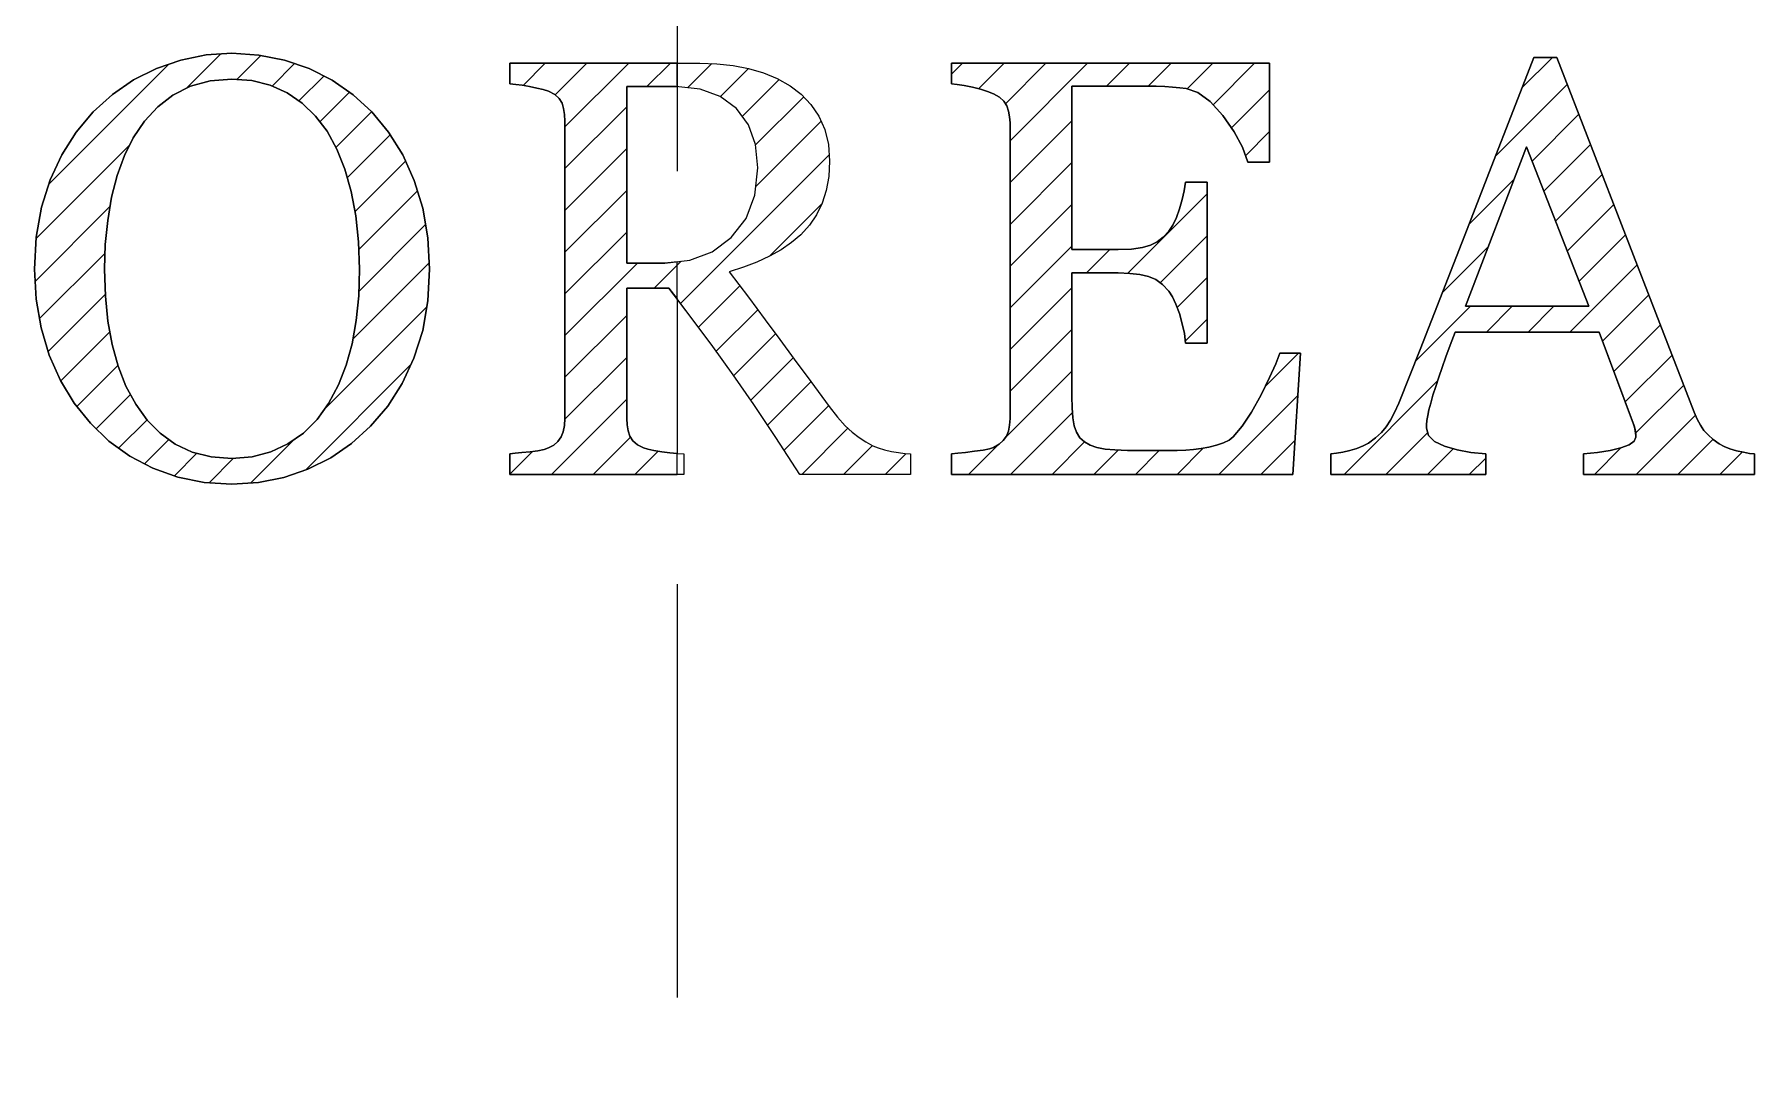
# Model space of a CAD drawing. Extents: x 43789 to 44209, y -38468 to -38171.
# Drawn here: x 43937.26 to 43944.55, y -38267.55 to -38263.19 of the extents above; entities that cross this region are included whole.
import ezdxf

# ---------------------------------------------------------------- set-up
doc = ezdxf.new("R2010")
doc.units = 0
doc.header["$LTSCALE"] = 7
doc.header["$MEASUREMENT"] = 0
doc.linetypes.add('CENTER', pattern=[2, 1.25, -0.25, 0.25, -0.25])
doc.layers.get('0').update_dxf_attribs({"color": 2, "linetype": 'CONTINUOUS'})
doc.layers.add('CL', color=1, linetype='CENTER')
doc.layers.add('D', color=2, linetype='CONTINUOUS')
pattern_1 = [(45, (8412.3692, -32212.31306), (-0.08838834765, 0.08838834765), [])]

msp = doc.modelspace()

# ---------------------------------------------------------------- hatches: boundary and pattern name
h = msp.add_hatch()
h.set_pattern_fill('ANSI31', color=256, style=0)
h.set_pattern_definition(pattern_1)
h.paths.add_polyline_path([(43940.5992, -38263.905), (43940.6164, -38263.8508), (43940.6267, -38263.7915), (43940.6302, -38263.727), (43940.6251, -38263.656), (43940.6098, -38263.5923), (43940.5845, -38263.5359), (43940.5509, -38263.4865), (43940.5103, -38263.4438), (43940.4629, -38263.4077), (43940.4085, -38263.3773), (43940.3499, -38263.353), (43940.2873, -38263.3348), (43940.2213, -38263.3222), (43940.1522, -38263.3147), (43940.08, -38263.3122), (43939.9843, -38263.3122), (43939.9843, -38263.412), (43940.0814, -38263.4218), (43940.167, -38263.4527), (43940.2358, -38263.5041), (43940.2864, -38263.5732), (43940.3167, -38263.6568), (43940.3268, -38263.755), (43940.3142, -38263.8708), (43940.2765, -38263.9693), (43940.2136, -38264.0504), (43940.1322, -38264.1108), (43940.0382, -38264.1469), (43939.9843, -38264.153), (43939.9843, -38264.3108), (43940.0445, -38264.3894), (43940.1354, -38264.5117), (43940.2216, -38264.6316), (43940.309, -38264.7575), (43940.403, -38264.8983), (43940.5037, -38265.0539), (43940.9725, -38265.0539), (43940.9725, -38264.9667), (43940.9495, -38264.965), (43940.9229, -38264.9618), (43940.8929, -38264.9571), (43940.8626, -38264.9504), (43940.8359, -38264.9421), (43940.8129, -38264.9324), (43940.7843, -38264.9161), (43940.7555, -38264.8971), (43940.7266, -38264.8753), (43940.6962, -38264.8477), (43940.6637, -38264.8114), (43940.6289, -38264.7664), (43940.5504, -38264.6609), (43940.4806, -38264.5664), (43940.4194, -38264.4832), (43940.3576, -38264.3994), (43940.2863, -38264.3036), (43940.2053, -38264.1958), (43940.2656, -38264.1765), (43940.3225, -38264.1546), (43940.3758, -38264.13), (43940.4249, -38264.1028), (43940.4693, -38264.0723), (43940.5087, -38264.0387), (43940.5453, -38263.9987), (43940.5754, -38263.9542)])
h.paths.add_polyline_path([(43939.7707, -38264.1589), (43939.7707, -38263.4115), (43939.9843, -38263.4115), (43939.9843, -38263.3122), (43939.2759, -38263.3122), (43939.2759, -38263.3993), (43939.3005, -38263.4017), (43939.3283, -38263.4056), (43939.3593, -38263.4111), (43939.39, -38263.4173), (43939.4167, -38263.4239), (43939.4393, -38263.4312), (43939.4658, -38263.4443), (43939.4849, -38263.4611), (43939.4967, -38263.4815), (43939.5036, -38263.5047), (43939.5078, -38263.5301), (43939.5093, -38263.5577), (43939.5093, -38264.8172), (43939.5074, -38264.847), (43939.5018, -38264.8731), (43939.4924, -38264.8954), (43939.4792, -38264.9143), (43939.4614, -38264.9299), (43939.4393, -38264.942), (43939.4208, -38264.9482), (43939.3948, -38264.9536), (43939.3613, -38264.9579), (43939.327, -38264.9617), (43939.2985, -38264.9646), (43939.2759, -38264.9667), (43939.2759, -38265.0539), (43939.9843, -38265.0539), (43939.9843, -38264.9651), (43939.954, -38264.9623), (43939.9191, -38264.9579), (43939.886, -38264.9531), (43939.8603, -38264.9477), (43939.842, -38264.942), (43939.8158, -38264.9289), (43939.7964, -38264.9123), (43939.7841, -38264.8926), (43939.7767, -38264.8697), (43939.7722, -38264.8445), (43939.7707, -38264.8172), (43939.7707, -38264.2645), (43939.9488, -38264.2645), (43939.9843, -38264.3108), (43939.9843, -38264.153), (43939.9317, -38264.1589)])
at = {"layer": 'D'}
h = msp.add_hatch(dxfattribs=at)
h.set_pattern_fill('ANSI31', color=256, style=0)
h.set_pattern_definition(pattern_1)
h.paths.add_polyline_path([(43938.9285, -38264.319), (43938.9357, -38264.1849), (43938.9286, -38264.0514), (43938.907, -38263.926), (43938.8709, -38263.8086), (43938.822, -38263.7007), (43938.7618, -38263.6039), (43938.6906, -38263.5183), (43938.6115, -38263.4455), (43938.523, -38263.3846), (43938.4254, -38263.3352), (43938.3209, -38263.2992), (43938.2119, -38263.2776), (43938.0985, -38263.2703), (43937.989, -38263.2774), (43937.8823, -38263.2987), (43937.7789, -38263.334), (43937.6812, -38263.383), (43937.5918, -38263.4444), (43937.5106, -38263.5183), (43937.4386, -38263.6042), (43937.3776, -38263.7002), (43937.328, -38263.8061), (43937.291, -38263.9222), (43937.2688, -38264.0484), (43937.2613, -38264.1849), (43937.2684, -38264.3114), (43937.2896, -38264.4327), (43937.3245, -38264.5486), (43937.3721, -38264.6564), (43937.43, -38264.7528), (43937.4985, -38264.8376), (43937.577, -38264.913), (43937.6651, -38264.9762), (43937.763, -38265.0275), (43937.8687, -38265.0653), (43937.9805, -38265.0881), (43938.0985, -38265.0957), (43938.2102, -38265.0886), (43938.3175, -38265.0672), (43938.4204, -38265.0316), (43938.5169, -38264.9832), (43938.6053, -38264.9227), (43938.6857, -38264.8502), (43938.7583, -38264.7651), (43938.8197, -38264.669), (43938.8695, -38264.5616), (43938.9065, -38264.4446)])
h.paths.add_polyline_path([(43937.562, -38264.2989), (43937.5728, -38264.4052), (43937.5907, -38264.5038), (43937.6158, -38264.5953), (43937.6493, -38264.6796), (43937.6912, -38264.7568), (43937.7391, -38264.8236), (43937.7948, -38264.8798), (43937.858, -38264.9257), (43937.9295, -38264.9595), (43938.0097, -38264.9797), (43938.0985, -38264.9864), (43938.1833, -38264.9795), (43938.2624, -38264.959), (43938.3357, -38264.9249), (43938.4017, -38264.8786), (43938.4591, -38264.8213), (43938.5076, -38264.753), (43938.5492, -38264.6752), (43938.5826, -38264.591), (43938.6077, -38264.5004), (43938.6251, -38264.4025), (43938.6353, -38264.2973), (43938.6387, -38264.1849), (43938.6349, -38264.0687), (43938.6234, -38263.9591), (43938.6039, -38263.856), (43938.577, -38263.7609), (43938.5428, -38263.6757), (43938.5013, -38263.6004), (43938.4525, -38263.536), (43938.396, -38263.4819), (43938.3319, -38263.4379), (43938.2607, -38263.4055), (43938.1829, -38263.3861), (43938.0985, -38263.3796), (43938.0054, -38263.3872), (43937.922, -38263.4097), (43937.8484, -38263.4471), (43937.7839, -38263.4971), (43937.7277, -38263.5573), (43937.6799, -38263.6277), (43937.6426, -38263.7038), (43937.6121, -38263.788), (43937.5885, -38263.8803), (43937.5718, -38263.9787), (43937.5618, -38264.0802), (43937.5584, -38264.1849)], flags=16)
h = msp.add_hatch(dxfattribs=at)
h.set_pattern_fill('ANSI31', color=256, style=0)
h.set_pattern_definition(pattern_1)
h.paths.add_polyline_path([(43943.7121, -38263.2875), (43943.614, -38263.2875), (43943.5274, -38263.5102), (43943.4334, -38263.7528), (43943.3317, -38264.0152), (43943.229, -38264.2789), (43943.1323, -38264.5244), (43943.0416, -38264.7517), (43943.0243, -38264.7913), (43943.0068, -38264.8246), (43942.9889, -38264.8519), (43942.9685, -38264.8758), (43942.9432, -38264.899), (43942.913, -38264.9215), (43942.8905, -38264.9336), (43942.8642, -38264.944), (43942.8342, -38264.9524), (43942.8042, -38264.9593), (43942.7777, -38264.964), (43942.7546, -38264.9667), (43942.7546, -38265.0539), (43943.41, -38265.0539), (43943.41, -38264.9667), (43943.3476, -38264.961), (43943.2895, -38264.9504), (43943.2357, -38264.9349), (43943.1928, -38264.9143), (43943.1671, -38264.8889), (43943.1586, -38264.8586), (43943.1593, -38264.8434), (43943.1612, -38264.8254), (43943.1645, -38264.8046), (43943.1697, -38264.7804), (43943.1771, -38264.7517), (43943.1866, -38264.7187), (43943.1985, -38264.6815), (43943.2114, -38264.6422), (43943.2252, -38264.6009), (43943.2411, -38264.5558), (43943.2598, -38264.5059), (43943.2814, -38264.4513), (43943.8914, -38264.4513), (43944.0387, -38264.8485), (43944.0428, -38264.864), (43944.0458, -38264.8854), (43944.0462, -38264.8968), (43944.0392, -38264.9138), (43944.0181, -38264.9288), (43943.9829, -38264.942), (43943.9369, -38264.953), (43943.884, -38264.9612), (43943.824, -38264.9667), (43943.824, -38265.0539), (43944.5493, -38265.0539), (43944.5493, -38264.9667), (43944.5272, -38264.9647), (43944.5019, -38264.9604), (43944.473, -38264.9538), (43944.4448, -38264.9455), (43944.4204, -38264.9358), (43944.3997, -38264.9249), (43944.3738, -38264.9059), (43944.3522, -38264.8869), (43944.3344, -38264.8674), (43944.3195, -38264.8456), (43944.3056, -38264.8197), (43944.2929, -38264.7899)])
h.paths.add_polyline_path([(43943.847, -38264.342), (43943.3242, -38264.342), (43943.5831, -38263.6667)], flags=16)
h = msp.add_hatch(dxfattribs=at)
h.set_pattern_fill('ANSI31', color=256, style=0)
h.set_pattern_definition(pattern_1)
h.paths.add_polyline_path([(43941.6562, -38263.409), (43941.9298, -38263.409), (43941.9733, -38263.4092), (43942.0133, -38263.4101), (43942.0501, -38263.4115), (43942.0836, -38263.4134), (43942.1139, -38263.4159), (43942.141, -38263.419), (43942.191, -38263.436), (43942.2428, -38263.4743), (43942.2964, -38263.5338), (43942.3443, -38263.6024), (43942.3797, -38263.6684), (43942.4024, -38263.732), (43942.4946, -38263.732), (43942.4946, -38263.3122), (43941.1465, -38263.3122), (43941.1465, -38263.3993), (43941.1712, -38263.402), (43941.2008, -38263.4069), (43941.2355, -38263.414), (43941.2703, -38263.4225), (43941.3, -38263.4319), (43941.3248, -38263.442), (43941.35, -38263.4566), (43941.3689, -38263.4736), (43941.3813, -38263.4931), (43941.3887, -38263.5151), (43941.3932, -38263.539), (43941.3947, -38263.5648), (43941.3947, -38264.8172), (43941.393, -38264.8455), (43941.3879, -38264.8703), (43941.3792, -38264.8917), (43941.3664, -38264.9101), (43941.3482, -38264.9261), (43941.3248, -38264.9398), (43941.3075, -38264.9453), (43941.2809, -38264.9508), (43941.2447, -38264.9562), (43941.2067, -38264.961), (43941.174, -38264.9644), (43941.1465, -38264.9667), (43941.1465, -38265.0539), (43942.5928, -38265.0539), (43942.6258, -38264.5406), (43942.5373, -38264.5406), (43942.521, -38264.5853), (43942.4946, -38264.6441), (43942.4582, -38264.717), (43942.4176, -38264.7899), (43942.3781, -38264.8494), (43942.34, -38264.8954), (43942.3227, -38264.9092), (43942.2991, -38264.9209), (43942.2691, -38264.9306), (43942.2364, -38264.9382), (43942.2042, -38264.9441), (43942.1728, -38264.9483), (43942.1403, -38264.9511), (43942.1031, -38264.9528), (43942.0613, -38264.9533), (43942.0199, -38264.9533), (43941.9843, -38264.9533), (43941.9545, -38264.9533), (43941.8918, -38264.9525), (43941.8394, -38264.9502), (43941.7973, -38264.9465), (43941.763, -38264.9402), (43941.7339, -38264.9301), (43941.7101, -38264.9164), (43941.6912, -38264.8984), (43941.6768, -38264.8755), (43941.667, -38264.8477), (43941.661, -38264.8138), (43941.6574, -38264.7724), (43941.6562, -38264.7237), (43941.6562, -38264.2008), (43941.8526, -38264.2008), (43941.9022, -38264.2025), (43941.9451, -38264.2074), (43941.9809, -38264.2155), (43942.012, -38264.2289), (43942.0408, -38264.2497), (43942.0672, -38264.2779), (43942.0826, -38264.3016), (43942.0976, -38264.3334), (43942.1121, -38264.373), (43942.1245, -38264.4162), (43942.1333, -38264.4578), (43942.1385, -38264.4979), (43942.2306, -38264.4979), (43942.2306, -38263.8167), (43942.1385, -38263.8167), (43942.1329, -38263.8525), (43942.1245, -38263.8899), (43942.1134, -38263.9289), (43942.0998, -38263.9659), (43942.0844, -38263.9976), (43942.0672, -38264.0241), (43942.0439, -38264.0491), (43942.0183, -38264.069), (43941.9905, -38264.0835), (43941.9559, -38264.0934), (43941.9099, -38264.0995), (43941.8526, -38264.1015), (43941.6562, -38264.1015)])

# ---------------------------------------------------------------- linework, layer by layer
at = {"color": 255}
for p, q in [((43937.8823, -38263.2987), (43937.989, -38263.2774)), ((43937.989, -38263.2774), (43937.8823, -38263.2987)), ((43937.989, -38263.2774), (43938.0985, -38263.2703)), ((43938.0985, -38263.2703), (43937.989, -38263.2774)), ((43938.0985, -38263.2703), (43938.2119, -38263.2776)), ((43938.2119, -38263.2776), (43938.0985, -38263.2703)), ((43938.2119, -38263.2776), (43938.3209, -38263.2992)), ((43938.3209, -38263.2992), (43938.2119, -38263.2776)), ((43943.5274, -38263.5102), (43943.614, -38263.2875)), ((43943.614, -38263.2875), (43943.5274, -38263.5102)), ((43943.614, -38263.2875), (43943.7121, -38263.2875)), ((43943.7121, -38263.2875), (43943.614, -38263.2875)), ((43943.7121, -38263.2875), (43944.2929, -38264.7899)), ((43944.2929, -38264.7899), (43943.7121, -38263.2875)), ((43937.6812, -38263.383), (43937.7789, -38263.334)), ((43937.7789, -38263.334), (43937.6812, -38263.383)), ((43937.7789, -38263.334), (43937.8823, -38263.2987)), ((43937.8823, -38263.2987), (43937.7789, -38263.334)), ((43938.3209, -38263.2992), (43938.4254, -38263.3352)), ((43938.4254, -38263.3352), (43938.3209, -38263.2992)), ((43938.4254, -38263.3352), (43938.523, -38263.3846)), ((43938.523, -38263.3846), (43938.4254, -38263.3352)), ((43939.2759, -38263.3122), (43940.08, -38263.3122)), ((43939.2759, -38263.3993), (43939.2759, -38263.3122)), ((43939.9843, -38263.3122), (43939.2759, -38263.3122)), ((43939.2759, -38263.3122), (43939.2759, -38263.3993)), ((43939.2759, -38263.3993), (43939.2759, -38263.3122)), ((43939.2759, -38263.3122), (43939.9843, -38263.3122)), ((43939.9843, -38263.4115), (43939.9843, -38263.3122)), ((43939.9843, -38263.3122), (43940.08, -38263.3122)), ((43940.08, -38263.3122), (43940.1522, -38263.3147)), ((43940.08, -38263.3122), (43940.1522, -38263.3147)), ((43940.1522, -38263.3147), (43940.2213, -38263.3222)), ((43940.1522, -38263.3147), (43940.2213, -38263.3222)), ((43940.2213, -38263.3222), (43940.2873, -38263.3348)), ((43940.2213, -38263.3222), (43940.2873, -38263.3348)), ((43940.2873, -38263.3348), (43940.3499, -38263.353)), ((43940.2873, -38263.3348), (43940.3499, -38263.353)), ((43940.3499, -38263.353), (43940.4085, -38263.3773)), ((43940.3499, -38263.353), (43940.4085, -38263.3773)), ((43941.1465, -38263.3122), (43942.4946, -38263.3122)), ((43941.1465, -38263.3993), (43941.1465, -38263.3122)), ((43942.4946, -38263.3122), (43941.1465, -38263.3122)), ((43941.1465, -38263.3122), (43941.1465, -38263.3993)), ((43942.4946, -38263.3122), (43942.4946, -38263.732)), ((43942.4946, -38263.732), (43942.4946, -38263.3122)), ((43937.5918, -38263.4444), (43937.6812, -38263.383)), ((43937.6812, -38263.383), (43937.5918, -38263.4444)), ((43937.922, -38263.4097), (43937.8484, -38263.4471)), ((43937.8484, -38263.4471), (43937.922, -38263.4097)), ((43938.0054, -38263.3872), (43937.922, -38263.4097)), ((43937.922, -38263.4097), (43938.0054, -38263.3872)), ((43938.0985, -38263.3796), (43938.0054, -38263.3872)), ((43938.0054, -38263.3872), (43938.0985, -38263.3796)), ((43938.1829, -38263.3861), (43938.0985, -38263.3796)), ((43938.0985, -38263.3796), (43938.1829, -38263.3861)), ((43938.2607, -38263.4055), (43938.1829, -38263.3861)), ((43938.1829, -38263.3861), (43938.2607, -38263.4055)), ((43938.3319, -38263.4379), (43938.2607, -38263.4055)), ((43938.2607, -38263.4055), (43938.3319, -38263.4379)), ((43938.523, -38263.3846), (43938.6115, -38263.4455)), ((43938.6115, -38263.4455), (43938.523, -38263.3846)), ((43939.3005, -38263.4017), (43939.2759, -38263.3993)), ((43939.2759, -38263.3993), (43939.3005, -38263.4017)), ((43939.3005, -38263.4017), (43939.2759, -38263.3993)), ((43939.3283, -38263.4056), (43939.3005, -38263.4017)), ((43939.3005, -38263.4017), (43939.3283, -38263.4056)), ((43939.3283, -38263.4056), (43939.3005, -38263.4017)), ((43939.3593, -38263.4111), (43939.3283, -38263.4056)), ((43939.3283, -38263.4056), (43939.3593, -38263.4111)), ((43939.3593, -38263.4111), (43939.3283, -38263.4056)), ((43939.39, -38263.4173), (43939.3593, -38263.4111)), ((43939.3593, -38263.4111), (43939.39, -38263.4173)), ((43939.39, -38263.4173), (43939.3593, -38263.4111)), ((43939.4167, -38263.4239), (43939.39, -38263.4173)), ((43939.39, -38263.4173), (43939.4167, -38263.4239)), ((43939.4167, -38263.4239), (43939.39, -38263.4173)), ((43939.4393, -38263.4312), (43939.4167, -38263.4239)), ((43939.4167, -38263.4239), (43939.4393, -38263.4312)), ((43939.4393, -38263.4312), (43939.4167, -38263.4239)), ((43939.4658, -38263.4443), (43939.4393, -38263.4312)), ((43939.4393, -38263.4312), (43939.4658, -38263.4443)), ((43939.4658, -38263.4443), (43939.4393, -38263.4312)), ((43939.9794, -38263.4115), (43939.7707, -38263.4115)), ((43939.7707, -38263.4115), (43939.7707, -38264.1589)), ((43939.7707, -38264.1589), (43939.7707, -38263.4115)), ((43939.7707, -38263.4115), (43939.9843, -38263.4115)), ((43940.0814, -38263.4218), (43939.9794, -38263.4115)), ((43940.167, -38263.4527), (43940.0814, -38263.4218)), ((43940.4085, -38263.3773), (43940.4629, -38263.4077)), ((43940.4085, -38263.3773), (43940.4629, -38263.4077)), ((43940.4629, -38263.4077), (43940.5103, -38263.4438)), ((43940.4629, -38263.4077), (43940.5103, -38263.4438)), ((43941.1712, -38263.402), (43941.1465, -38263.3993)), ((43941.1465, -38263.3993), (43941.1712, -38263.402)), ((43941.2008, -38263.4069), (43941.1712, -38263.402)), ((43941.1712, -38263.402), (43941.2008, -38263.4069)), ((43941.2355, -38263.414), (43941.2008, -38263.4069)), ((43941.2008, -38263.4069), (43941.2355, -38263.414)), ((43941.2703, -38263.4225), (43941.2355, -38263.414)), ((43941.2355, -38263.414), (43941.2703, -38263.4225)), ((43941.3, -38263.4319), (43941.2703, -38263.4225)), ((43941.2703, -38263.4225), (43941.3, -38263.4319)), ((43941.3248, -38263.442), (43941.3, -38263.4319)), ((43941.3, -38263.4319), (43941.3248, -38263.442)), ((43941.6562, -38263.409), (43941.6562, -38264.1015)), ((43941.9298, -38263.409), (43941.6562, -38263.409)), ((43941.6562, -38263.409), (43941.9298, -38263.409)), ((43941.6562, -38264.1015), (43941.6562, -38263.409)), ((43941.9733, -38263.4092), (43941.9298, -38263.409)), ((43941.9298, -38263.409), (43941.9733, -38263.4092)), ((43942.0133, -38263.4101), (43941.9733, -38263.4092)), ((43941.9733, -38263.4092), (43942.0133, -38263.4101)), ((43942.0501, -38263.4115), (43942.0133, -38263.4101)), ((43942.0133, -38263.4101), (43942.0501, -38263.4115)), ((43942.0836, -38263.4134), (43942.0501, -38263.4115)), ((43942.0501, -38263.4115), (43942.0836, -38263.4134)), ((43942.1139, -38263.4159), (43942.0836, -38263.4134)), ((43942.0836, -38263.4134), (43942.1139, -38263.4159)), ((43942.141, -38263.419), (43942.1139, -38263.4159)), ((43942.1139, -38263.4159), (43942.141, -38263.419)), ((43942.191, -38263.436), (43942.141, -38263.419)), ((43942.141, -38263.419), (43942.191, -38263.436)), ((43937.5106, -38263.5183), (43937.5918, -38263.4444)), ((43937.5918, -38263.4444), (43937.5106, -38263.5183)), ((43937.7839, -38263.4971), (43937.7277, -38263.5573)), ((43937.7277, -38263.5573), (43937.7839, -38263.4971)), ((43937.8484, -38263.4471), (43937.7839, -38263.4971)), ((43937.7839, -38263.4971), (43937.8484, -38263.4471)), ((43938.396, -38263.4819), (43938.3319, -38263.4379)), ((43938.3319, -38263.4379), (43938.396, -38263.4819)), ((43938.4525, -38263.536), (43938.396, -38263.4819)), ((43938.396, -38263.4819), (43938.4525, -38263.536)), ((43938.6115, -38263.4455), (43938.6906, -38263.5183)), ((43938.6906, -38263.5183), (43938.6115, -38263.4455)), ((43939.4849, -38263.4611), (43939.4658, -38263.4443)), ((43939.4658, -38263.4443), (43939.4849, -38263.4611)), ((43939.4849, -38263.4611), (43939.4658, -38263.4443)), ((43939.4967, -38263.4815), (43939.4849, -38263.4611)), ((43939.4849, -38263.4611), (43939.4967, -38263.4815)), ((43939.4967, -38263.4815), (43939.4849, -38263.4611)), ((43939.5036, -38263.5047), (43939.4967, -38263.4815)), ((43939.4967, -38263.4815), (43939.5036, -38263.5047)), ((43939.5036, -38263.5047), (43939.4967, -38263.4815)), ((43939.5078, -38263.5301), (43939.5036, -38263.5047)), ((43939.5036, -38263.5047), (43939.5078, -38263.5301)), ((43939.5078, -38263.5301), (43939.5036, -38263.5047)), ((43940.2358, -38263.5041), (43940.167, -38263.4527)), ((43940.2864, -38263.5732), (43940.2358, -38263.5041)), ((43940.5103, -38263.4438), (43940.5509, -38263.4865)), ((43940.5103, -38263.4438), (43940.5509, -38263.4865)), ((43940.5509, -38263.4865), (43940.5845, -38263.5359)), ((43940.5509, -38263.4865), (43940.5845, -38263.5359)), ((43941.35, -38263.4566), (43941.3248, -38263.442)), ((43941.3248, -38263.442), (43941.35, -38263.4566)), ((43941.3689, -38263.4736), (43941.35, -38263.4566)), ((43941.35, -38263.4566), (43941.3689, -38263.4736)), ((43941.3813, -38263.4931), (43941.3689, -38263.4736)), ((43941.3689, -38263.4736), (43941.3813, -38263.4931)), ((43941.3887, -38263.5151), (43941.3813, -38263.4931)), ((43941.3813, -38263.4931), (43941.3887, -38263.5151)), ((43942.2428, -38263.4743), (43942.191, -38263.436)), ((43942.191, -38263.436), (43942.2428, -38263.4743)), ((43942.2964, -38263.5338), (43942.2428, -38263.4743)), ((43942.2428, -38263.4743), (43942.2964, -38263.5338)), ((43937.4386, -38263.6042), (43937.5106, -38263.5183)), ((43937.5106, -38263.5183), (43937.4386, -38263.6042)), ((43937.7277, -38263.5573), (43937.6799, -38263.6277)), ((43937.6799, -38263.6277), (43937.7277, -38263.5573)), ((43938.5013, -38263.6004), (43938.4525, -38263.536)), ((43938.4525, -38263.536), (43938.5013, -38263.6004)), ((43938.6906, -38263.5183), (43938.7618, -38263.6039)), ((43938.7618, -38263.6039), (43938.6906, -38263.5183)), ((43939.5093, -38263.5577), (43939.5078, -38263.5301)), ((43939.5078, -38263.5301), (43939.5093, -38263.5577)), ((43939.5093, -38263.5577), (43939.5078, -38263.5301)), ((43939.5093, -38264.8172), (43939.5093, -38263.5577)), ((43939.5093, -38263.5577), (43939.5093, -38264.8172)), ((43939.5093, -38264.8172), (43939.5093, -38263.5577)), ((43940.3167, -38263.6568), (43940.2864, -38263.5732)), ((43940.5845, -38263.5359), (43940.6098, -38263.5923)), ((43940.5845, -38263.5359), (43940.6098, -38263.5923)), ((43941.3932, -38263.539), (43941.3887, -38263.5151)), ((43941.3887, -38263.5151), (43941.3932, -38263.539)), ((43941.3947, -38263.5648), (43941.3932, -38263.539)), ((43941.3932, -38263.539), (43941.3947, -38263.5648)), ((43941.3947, -38264.8172), (43941.3947, -38263.5648)), ((43941.3947, -38263.5648), (43941.3947, -38264.8172)), ((43942.3443, -38263.6024), (43942.2964, -38263.5338)), ((43942.2964, -38263.5338), (43942.3443, -38263.6024)), ((43943.4334, -38263.7528), (43943.5274, -38263.5102)), ((43943.5274, -38263.5102), (43943.4334, -38263.7528)), ((43937.3776, -38263.7002), (43937.4386, -38263.6042)), ((43937.4386, -38263.6042), (43937.3776, -38263.7002)), ((43937.6799, -38263.6277), (43937.6426, -38263.7038)), ((43937.6426, -38263.7038), (43937.6799, -38263.6277)), ((43938.5428, -38263.6757), (43938.5013, -38263.6004)), ((43938.5013, -38263.6004), (43938.5428, -38263.6757)), ((43938.7618, -38263.6039), (43938.822, -38263.7007)), ((43938.822, -38263.7007), (43938.7618, -38263.6039)), ((43940.6098, -38263.5923), (43940.6251, -38263.656)), ((43940.6098, -38263.5923), (43940.6251, -38263.656)), ((43942.3797, -38263.6684), (43942.3443, -38263.6024)), ((43942.3443, -38263.6024), (43942.3797, -38263.6684)), ((43937.328, -38263.8061), (43937.3776, -38263.7002)), ((43937.3776, -38263.7002), (43937.328, -38263.8061)), ((43937.6426, -38263.7038), (43937.6121, -38263.788)), ((43937.6121, -38263.788), (43937.6426, -38263.7038)), ((43938.577, -38263.7609), (43938.5428, -38263.6757)), ((43938.5428, -38263.6757), (43938.577, -38263.7609)), ((43938.822, -38263.7007), (43938.8709, -38263.8086)), ((43938.8709, -38263.8086), (43938.822, -38263.7007)), ((43940.3268, -38263.755), (43940.3167, -38263.6568)), ((43940.6251, -38263.656), (43940.6302, -38263.727)), ((43940.6251, -38263.656), (43940.6302, -38263.727)), ((43942.4024, -38263.732), (43942.3797, -38263.6684)), ((43942.3797, -38263.6684), (43942.4024, -38263.732)), ((43943.5831, -38263.6667), (43943.3242, -38264.342)), ((43943.3242, -38264.342), (43943.5831, -38263.6667)), ((43943.847, -38264.342), (43943.5831, -38263.6667)), ((43943.5831, -38263.6667), (43943.847, -38264.342)), ((43937.6121, -38263.788), (43937.5885, -38263.8803)), ((43937.5885, -38263.8803), (43937.6121, -38263.788)), ((43938.6039, -38263.856), (43938.577, -38263.7609)), ((43938.577, -38263.7609), (43938.6039, -38263.856)), ((43940.3142, -38263.8708), (43940.3268, -38263.755)), ((43940.6267, -38263.7915), (43940.6164, -38263.8508)), ((43940.6267, -38263.7915), (43940.6164, -38263.8508)), ((43940.6302, -38263.727), (43940.6267, -38263.7915)), ((43940.6302, -38263.727), (43940.6267, -38263.7915)), ((43942.4946, -38263.732), (43942.4024, -38263.732)), ((43942.4024, -38263.732), (43942.4946, -38263.732)), ((43943.3317, -38264.0152), (43943.4334, -38263.7528)), ((43943.4334, -38263.7528), (43943.3317, -38264.0152)), ((43937.291, -38263.9222), (43937.328, -38263.8061)), ((43937.328, -38263.8061), (43937.291, -38263.9222)), ((43938.6234, -38263.9591), (43938.6039, -38263.856)), ((43938.6039, -38263.856), (43938.6234, -38263.9591)), ((43938.8709, -38263.8086), (43938.907, -38263.926)), ((43938.907, -38263.926), (43938.8709, -38263.8086)), ((43940.2765, -38263.9693), (43940.3142, -38263.8708)), ((43940.6164, -38263.8508), (43940.5992, -38263.905)), ((43940.6164, -38263.8508), (43940.5992, -38263.905)), ((43942.1245, -38263.8899), (43942.1329, -38263.8525)), ((43942.1329, -38263.8525), (43942.1245, -38263.8899)), ((43942.1329, -38263.8525), (43942.1385, -38263.8167)), ((43942.1385, -38263.8167), (43942.1329, -38263.8525)), ((43942.1385, -38263.8167), (43942.2306, -38263.8167)), ((43942.2306, -38263.8167), (43942.1385, -38263.8167)), ((43942.2306, -38263.8167), (43942.2306, -38264.4979)), ((43942.2306, -38264.4979), (43942.2306, -38263.8167)), ((43937.2688, -38264.0484), (43937.291, -38263.9222)), ((43937.291, -38263.9222), (43937.2688, -38264.0484)), ((43937.5885, -38263.8803), (43937.5718, -38263.9787)), ((43937.5718, -38263.9787), (43937.5885, -38263.8803)), ((43938.907, -38263.926), (43938.9286, -38264.0514)), ((43938.9286, -38264.0514), (43938.907, -38263.926)), ((43940.5992, -38263.905), (43940.5754, -38263.9542)), ((43940.5992, -38263.905), (43940.5754, -38263.9542)), ((43942.0998, -38263.9659), (43942.1134, -38263.9289)), ((43942.1134, -38263.9289), (43942.0998, -38263.9659)), ((43942.1134, -38263.9289), (43942.1245, -38263.8899)), ((43942.1245, -38263.8899), (43942.1134, -38263.9289)), ((43937.5718, -38263.9787), (43937.5618, -38264.0802)), ((43937.5618, -38264.0802), (43937.5718, -38263.9787)), ((43938.6349, -38264.0687), (43938.6234, -38263.9591)), ((43938.6234, -38263.9591), (43938.6349, -38264.0687)), ((43940.2136, -38264.0504), (43940.2765, -38263.9693)), ((43940.5453, -38263.9987), (43940.5087, -38264.0387)), ((43940.5453, -38263.9987), (43940.5087, -38264.0387)), ((43940.5754, -38263.9542), (43940.5453, -38263.9987)), ((43940.5754, -38263.9542), (43940.5453, -38263.9987)), ((43942.0672, -38264.0241), (43942.0844, -38263.9976)), ((43942.0844, -38263.9976), (43942.0672, -38264.0241)), ((43942.0844, -38263.9976), (43942.0998, -38263.9659)), ((43942.0998, -38263.9659), (43942.0844, -38263.9976)), ((43943.229, -38264.2789), (43943.3317, -38264.0152)), ((43943.3317, -38264.0152), (43943.229, -38264.2789)), ((43937.2613, -38264.1849), (43937.2688, -38264.0484)), ((43937.2688, -38264.0484), (43937.2613, -38264.1849)), ((43937.5618, -38264.0802), (43937.5584, -38264.1849)), ((43937.5584, -38264.1849), (43937.5618, -38264.0802)), ((43938.6387, -38264.1849), (43938.6349, -38264.0687)), ((43938.6349, -38264.0687), (43938.6387, -38264.1849)), ((43938.9286, -38264.0514), (43938.9357, -38264.1849)), ((43938.9357, -38264.1849), (43938.9286, -38264.0514)), ((43940.1322, -38264.1108), (43940.2136, -38264.0504)), ((43940.4693, -38264.0723), (43940.4249, -38264.1028)), ((43940.4693, -38264.0723), (43940.4249, -38264.1028)), ((43940.5087, -38264.0387), (43940.4693, -38264.0723)), ((43940.5087, -38264.0387), (43940.4693, -38264.0723)), ((43941.9559, -38264.0934), (43941.9905, -38264.0835)), ((43941.9905, -38264.0835), (43941.9559, -38264.0934)), ((43941.9905, -38264.0835), (43942.0183, -38264.069)), ((43942.0183, -38264.069), (43941.9905, -38264.0835)), ((43942.0183, -38264.069), (43942.0439, -38264.0491)), ((43942.0439, -38264.0491), (43942.0183, -38264.069)), ((43942.0439, -38264.0491), (43942.0672, -38264.0241)), ((43942.0672, -38264.0241), (43942.0439, -38264.0491)), ((43939.7707, -38264.1589), (43939.9317, -38264.1589)), ((43939.9317, -38264.1589), (43939.7707, -38264.1589)), ((43939.9317, -38264.1589), (43940.0382, -38264.1469)), ((43939.9843, -38264.153), (43939.9317, -38264.1589)), ((43939.9843, -38264.3108), (43939.9843, -38264.153)), ((43940.0382, -38264.1469), (43940.1322, -38264.1108)), ((43940.3225, -38264.1546), (43940.2656, -38264.1765)), ((43940.3225, -38264.1546), (43940.2656, -38264.1765)), ((43940.3758, -38264.13), (43940.3225, -38264.1546)), ((43940.3758, -38264.13), (43940.3225, -38264.1546)), ((43940.4249, -38264.1028), (43940.3758, -38264.13)), ((43940.4249, -38264.1028), (43940.3758, -38264.13)), ((43941.6562, -38264.1015), (43941.8526, -38264.1015)), ((43941.8526, -38264.1015), (43941.6562, -38264.1015)), ((43941.8526, -38264.1015), (43941.9099, -38264.0995)), ((43941.9099, -38264.0995), (43941.8526, -38264.1015)), ((43941.9099, -38264.0995), (43941.9559, -38264.0934)), ((43941.9559, -38264.0934), (43941.9099, -38264.0995)), ((43937.2684, -38264.3114), (43937.2613, -38264.1849)), ((43937.2613, -38264.1849), (43937.2684, -38264.3114)), ((43937.5584, -38264.1849), (43937.562, -38264.2989)), ((43937.562, -38264.2989), (43937.5584, -38264.1849)), ((43938.6353, -38264.2973), (43938.6387, -38264.1849)), ((43938.6387, -38264.1849), (43938.6353, -38264.2973)), ((43938.9357, -38264.1849), (43938.9285, -38264.319)), ((43938.9285, -38264.319), (43938.9357, -38264.1849)), ((43940.2656, -38264.1765), (43940.2053, -38264.1958)), ((43940.2656, -38264.1765), (43940.2053, -38264.1958)), ((43940.2053, -38264.1958), (43940.2863, -38264.3036)), ((43940.2053, -38264.1958), (43940.2863, -38264.3036)), ((43941.6562, -38264.2008), (43941.6562, -38264.7237)), ((43941.8526, -38264.2008), (43941.6562, -38264.2008)), ((43941.6562, -38264.7237), (43941.6562, -38264.2008)), ((43941.6562, -38264.2008), (43941.8526, -38264.2008)), ((43941.9022, -38264.2025), (43941.8526, -38264.2008)), ((43941.8526, -38264.2008), (43941.9022, -38264.2025)), ((43941.9451, -38264.2074), (43941.9022, -38264.2025)), ((43941.9022, -38264.2025), (43941.9451, -38264.2074)), ((43941.9809, -38264.2155), (43941.9451, -38264.2074)), ((43941.9451, -38264.2074), (43941.9809, -38264.2155)), ((43942.012, -38264.2289), (43941.9809, -38264.2155)), ((43941.9809, -38264.2155), (43942.012, -38264.2289)), ((43942.0408, -38264.2497), (43942.012, -38264.2289)), ((43942.012, -38264.2289), (43942.0408, -38264.2497)), ((43937.562, -38264.2989), (43937.5728, -38264.4052)), ((43937.5728, -38264.4052), (43937.562, -38264.2989)), ((43938.6251, -38264.4025), (43938.6353, -38264.2973)), ((43938.6353, -38264.2973), (43938.6251, -38264.4025)), ((43939.7707, -38264.2645), (43939.7707, -38264.8172)), ((43939.9488, -38264.2645), (43939.7707, -38264.2645)), ((43939.7707, -38264.8172), (43939.7707, -38264.2645)), ((43939.7707, -38264.2645), (43939.9488, -38264.2645)), ((43940.0445, -38264.3894), (43939.9488, -38264.2645)), ((43939.9488, -38264.2645), (43939.9843, -38264.3108)), ((43940.2863, -38264.3036), (43940.3576, -38264.3994)), ((43940.2863, -38264.3036), (43940.3576, -38264.3994)), ((43942.0672, -38264.2779), (43942.0408, -38264.2497)), ((43942.0408, -38264.2497), (43942.0672, -38264.2779)), ((43942.0826, -38264.3016), (43942.0672, -38264.2779)), ((43942.0672, -38264.2779), (43942.0826, -38264.3016)), ((43942.0976, -38264.3334), (43942.0826, -38264.3016)), ((43942.0826, -38264.3016), (43942.0976, -38264.3334)), ((43943.1323, -38264.5244), (43943.229, -38264.2789)), ((43943.229, -38264.2789), (43943.1323, -38264.5244)), ((43937.2896, -38264.4327), (43937.2684, -38264.3114)), ((43937.2684, -38264.3114), (43937.2896, -38264.4327)), ((43938.9285, -38264.319), (43938.9065, -38264.4446)), ((43938.9065, -38264.4446), (43938.9285, -38264.319)), ((43940.0445, -38264.3894), (43939.9843, -38264.3108)), ((43939.9843, -38264.3108), (43939.9843, -38264.9651)), ((43942.1121, -38264.373), (43942.0976, -38264.3334)), ((43942.0976, -38264.3334), (43942.1121, -38264.373)), ((43942.1245, -38264.4162), (43942.1121, -38264.373)), ((43942.1121, -38264.373), (43942.1245, -38264.4162)), ((43943.3242, -38264.342), (43943.847, -38264.342)), ((43943.847, -38264.342), (43943.3242, -38264.342)), ((43937.3245, -38264.5486), (43937.2896, -38264.4327)), ((43937.2896, -38264.4327), (43937.3245, -38264.5486)), ((43937.5728, -38264.4052), (43937.5907, -38264.5038)), ((43937.5907, -38264.5038), (43937.5728, -38264.4052)), ((43938.6077, -38264.5004), (43938.6251, -38264.4025)), ((43938.6251, -38264.4025), (43938.6077, -38264.5004)), ((43938.9065, -38264.4446), (43938.8695, -38264.5616)), ((43938.8695, -38264.5616), (43938.9065, -38264.4446)), ((43940.1354, -38264.5117), (43940.0445, -38264.3894)), ((43940.1354, -38264.5117), (43940.0445, -38264.3894)), ((43940.3576, -38264.3994), (43940.4194, -38264.4832)), ((43940.3576, -38264.3994), (43940.4194, -38264.4832)), ((43942.1333, -38264.4578), (43942.1245, -38264.4162)), ((43942.1245, -38264.4162), (43942.1333, -38264.4578)), ((43943.2814, -38264.4513), (43943.2598, -38264.5059)), ((43943.2598, -38264.5059), (43943.2814, -38264.4513)), ((43943.8914, -38264.4513), (43943.2814, -38264.4513)), ((43943.2814, -38264.4513), (43943.8914, -38264.4513)), ((43944.036, -38264.8414), (43943.8914, -38264.4513)), ((43943.8914, -38264.4513), (43944.0387, -38264.8485)), ((43937.5907, -38264.5038), (43937.6158, -38264.5953)), ((43937.6158, -38264.5953), (43937.5907, -38264.5038)), ((43938.5826, -38264.591), (43938.6077, -38264.5004)), ((43938.6077, -38264.5004), (43938.5826, -38264.591)), ((43940.2216, -38264.6316), (43940.1354, -38264.5117)), ((43940.2216, -38264.6316), (43940.1354, -38264.5117)), ((43940.4194, -38264.4832), (43940.4806, -38264.5664)), ((43940.4194, -38264.4832), (43940.4806, -38264.5664)), ((43942.1385, -38264.4979), (43942.1333, -38264.4578)), ((43942.1333, -38264.4578), (43942.1385, -38264.4979)), ((43942.2306, -38264.4979), (43942.1385, -38264.4979)), ((43942.1385, -38264.4979), (43942.2306, -38264.4979)), ((43943.0416, -38264.7517), (43943.1323, -38264.5244)), ((43943.1323, -38264.5244), (43943.0416, -38264.7517)), ((43943.2598, -38264.5059), (43943.2411, -38264.5558)), ((43943.2411, -38264.5558), (43943.2598, -38264.5059)), ((43937.3721, -38264.6564), (43937.3245, -38264.5486)), ((43937.3245, -38264.5486), (43937.3721, -38264.6564)), ((43937.6158, -38264.5953), (43937.6493, -38264.6796)), ((43937.6493, -38264.6796), (43937.6158, -38264.5953)), ((43938.5492, -38264.6752), (43938.5826, -38264.591)), ((43938.5826, -38264.591), (43938.5492, -38264.6752)), ((43938.8695, -38264.5616), (43938.8197, -38264.669)), ((43938.8197, -38264.669), (43938.8695, -38264.5616)), ((43940.4806, -38264.5664), (43940.5504, -38264.6609)), ((43940.4806, -38264.5664), (43940.5504, -38264.6609)), ((43942.4946, -38264.6441), (43942.521, -38264.5853)), ((43942.521, -38264.5853), (43942.4946, -38264.6441)), ((43942.521, -38264.5853), (43942.5373, -38264.5406)), ((43942.5373, -38264.5406), (43942.521, -38264.5853)), ((43942.5373, -38264.5406), (43942.6258, -38264.5406)), ((43942.6258, -38264.5406), (43942.5373, -38264.5406)), ((43942.6258, -38264.5406), (43942.5928, -38265.0539)), ((43942.5928, -38265.0539), (43942.6258, -38264.5406)), ((43943.2411, -38264.5558), (43943.2252, -38264.6009)), ((43943.2252, -38264.6009), (43943.2411, -38264.5558)), ((43937.43, -38264.7528), (43937.3721, -38264.6564)), ((43937.3721, -38264.6564), (43937.43, -38264.7528)), ((43938.8197, -38264.669), (43938.7583, -38264.7651)), ((43938.7583, -38264.7651), (43938.8197, -38264.669)), ((43940.309, -38264.7575), (43940.2216, -38264.6316)), ((43940.309, -38264.7575), (43940.2216, -38264.6316)), ((43940.5504, -38264.6609), (43940.6289, -38264.7664)), ((43940.5504, -38264.6609), (43940.6289, -38264.7664)), ((43942.4582, -38264.717), (43942.4946, -38264.6441)), ((43942.4946, -38264.6441), (43942.4582, -38264.717)), ((43943.2114, -38264.6422), (43943.1985, -38264.6815)), ((43943.1985, -38264.6815), (43943.2114, -38264.6422)), ((43943.2252, -38264.6009), (43943.2114, -38264.6422)), ((43943.2114, -38264.6422), (43943.2252, -38264.6009)), ((43937.6493, -38264.6796), (43937.6912, -38264.7568)), ((43937.6912, -38264.7568), (43937.6493, -38264.6796)), ((43938.5076, -38264.753), (43938.5492, -38264.6752)), ((43938.5492, -38264.6752), (43938.5076, -38264.753)), ((43941.6562, -38264.7237), (43941.6574, -38264.7724)), ((43941.6574, -38264.7724), (43941.6562, -38264.7237)), ((43942.4176, -38264.7899), (43942.4582, -38264.717)), ((43942.4582, -38264.717), (43942.4176, -38264.7899)), ((43943.1866, -38264.7187), (43943.1771, -38264.7517)), ((43943.1771, -38264.7517), (43943.1866, -38264.7187)), ((43943.1985, -38264.6815), (43943.1866, -38264.7187)), ((43943.1866, -38264.7187), (43943.1985, -38264.6815)), ((43937.4985, -38264.8376), (43937.43, -38264.7528)), ((43937.43, -38264.7528), (43937.4985, -38264.8376)), ((43937.6912, -38264.7568), (43937.7391, -38264.8236)), ((43937.7391, -38264.8236), (43937.6912, -38264.7568)), ((43938.4591, -38264.8213), (43938.5076, -38264.753)), ((43938.5076, -38264.753), (43938.4591, -38264.8213)), ((43938.7583, -38264.7651), (43938.6857, -38264.8502)), ((43938.6857, -38264.8502), (43938.7583, -38264.7651)), ((43939.5074, -38264.847), (43939.5093, -38264.8172)), ((43939.5093, -38264.8172), (43939.5074, -38264.847)), ((43939.5074, -38264.847), (43939.5093, -38264.8172)), ((43939.7707, -38264.8172), (43939.7722, -38264.8445)), ((43939.7722, -38264.8445), (43939.7707, -38264.8172)), ((43940.403, -38264.8983), (43940.309, -38264.7575)), ((43940.403, -38264.8983), (43940.309, -38264.7575)), ((43940.6289, -38264.7664), (43940.6637, -38264.8114)), ((43940.6289, -38264.7664), (43940.6637, -38264.8114)), ((43940.6637, -38264.8114), (43940.6962, -38264.8477)), ((43940.6637, -38264.8114), (43940.6962, -38264.8477)), ((43941.393, -38264.8455), (43941.3947, -38264.8172)), ((43941.3947, -38264.8172), (43941.393, -38264.8455)), ((43941.6574, -38264.7724), (43941.661, -38264.8138)), ((43941.661, -38264.8138), (43941.6574, -38264.7724)), ((43941.661, -38264.8138), (43941.667, -38264.8477)), ((43941.667, -38264.8477), (43941.661, -38264.8138)), ((43942.3781, -38264.8494), (43942.4176, -38264.7899)), ((43942.4176, -38264.7899), (43942.3781, -38264.8494)), ((43943.0068, -38264.8246), (43943.0243, -38264.7913)), ((43943.0243, -38264.7913), (43943.0068, -38264.8246)), ((43943.0243, -38264.7913), (43943.0416, -38264.7517)), ((43943.0416, -38264.7517), (43943.0243, -38264.7913)), ((43943.1645, -38264.8046), (43943.1612, -38264.8254)), ((43943.1612, -38264.8254), (43943.1645, -38264.8046)), ((43943.1697, -38264.7804), (43943.1645, -38264.8046)), ((43943.1645, -38264.8046), (43943.1697, -38264.7804)), ((43943.1771, -38264.7517), (43943.1697, -38264.7804)), ((43943.1697, -38264.7804), (43943.1771, -38264.7517)), ((43944.3056, -38264.8197), (43944.2929, -38264.7899)), ((43937.577, -38264.913), (43937.4985, -38264.8376)), ((43937.4985, -38264.8376), (43937.577, -38264.913)), ((43937.7391, -38264.8236), (43937.7948, -38264.8798)), ((43937.7948, -38264.8798), (43937.7391, -38264.8236)), ((43937.7948, -38264.8798), (43937.858, -38264.9257)), ((43937.858, -38264.9257), (43937.7948, -38264.8798)), ((43938.3357, -38264.9249), (43938.4017, -38264.8786)), ((43938.4017, -38264.8786), (43938.3357, -38264.9249)), ((43938.4017, -38264.8786), (43938.4591, -38264.8213)), ((43938.4591, -38264.8213), (43938.4017, -38264.8786)), ((43938.6857, -38264.8502), (43938.6053, -38264.9227)), ((43938.6053, -38264.9227), (43938.6857, -38264.8502)), ((43939.4924, -38264.8954), (43939.5018, -38264.8731)), ((43939.5018, -38264.8731), (43939.4924, -38264.8954)), ((43939.4924, -38264.8954), (43939.5018, -38264.8731)), ((43939.5018, -38264.8731), (43939.5074, -38264.847)), ((43939.5074, -38264.847), (43939.5018, -38264.8731)), ((43939.5018, -38264.8731), (43939.5074, -38264.847)), ((43939.7722, -38264.8445), (43939.7767, -38264.8697)), ((43939.7767, -38264.8697), (43939.7722, -38264.8445)), ((43939.7767, -38264.8697), (43939.7841, -38264.8926)), ((43939.7841, -38264.8926), (43939.7767, -38264.8697)), ((43940.6962, -38264.8477), (43940.7266, -38264.8753)), ((43940.6962, -38264.8477), (43940.7266, -38264.8753)), ((43940.7266, -38264.8753), (43940.7555, -38264.8971)), ((43940.7266, -38264.8753), (43940.7555, -38264.8971)), ((43941.3792, -38264.8917), (43941.3879, -38264.8703)), ((43941.3879, -38264.8703), (43941.3792, -38264.8917)), ((43941.3879, -38264.8703), (43941.393, -38264.8455)), ((43941.393, -38264.8455), (43941.3879, -38264.8703)), ((43941.667, -38264.8477), (43941.6768, -38264.8755)), ((43941.6768, -38264.8755), (43941.667, -38264.8477)), ((43941.6768, -38264.8755), (43941.6912, -38264.8984)), ((43941.6912, -38264.8984), (43941.6768, -38264.8755)), ((43942.34, -38264.8954), (43942.3781, -38264.8494)), ((43942.3781, -38264.8494), (43942.34, -38264.8954)), ((43942.9432, -38264.899), (43942.9685, -38264.8758)), ((43942.9685, -38264.8758), (43942.9432, -38264.899)), ((43942.9685, -38264.8758), (43942.9889, -38264.8519)), ((43942.9889, -38264.8519), (43942.9685, -38264.8758)), ((43942.9889, -38264.8519), (43943.0068, -38264.8246)), ((43943.0068, -38264.8246), (43942.9889, -38264.8519)), ((43943.1593, -38264.8434), (43943.1586, -38264.8586)), ((43943.1586, -38264.8586), (43943.1593, -38264.8434)), ((43943.1586, -38264.8586), (43943.1671, -38264.8889)), ((43943.1671, -38264.8889), (43943.1586, -38264.8586)), ((43943.1612, -38264.8254), (43943.1593, -38264.8434)), ((43943.1593, -38264.8434), (43943.1612, -38264.8254)), ((43943.1671, -38264.8889), (43943.1928, -38264.9143)), ((43943.1928, -38264.9143), (43943.1671, -38264.8889)), ((43944.0391, -38264.8501), (43944.036, -38264.8414)), ((43944.0387, -38264.8485), (43944.0428, -38264.864)), ((43944.0416, -38264.8595), (43944.0391, -38264.8501)), ((43944.0436, -38264.8699), (43944.0416, -38264.8595)), ((43944.0428, -38264.864), (43944.0458, -38264.8854)), ((43944.045, -38264.8799), (43944.0436, -38264.8699)), ((43944.0459, -38264.8887), (43944.045, -38264.8799)), ((43944.0458, -38264.8854), (43944.0462, -38264.8968)), ((43944.0462, -38264.8968), (43944.0459, -38264.8887)), ((43944.3056, -38264.8197), (43944.3195, -38264.8456)), ((43944.3195, -38264.8456), (43944.3056, -38264.8197)), ((43944.3195, -38264.8456), (43944.3344, -38264.8674)), ((43944.3344, -38264.8674), (43944.3195, -38264.8456)), ((43944.3344, -38264.8674), (43944.3522, -38264.8869)), ((43944.3522, -38264.8869), (43944.3344, -38264.8674)), ((43944.3522, -38264.8869), (43944.3738, -38264.9059)), ((43944.3738, -38264.9059), (43944.3522, -38264.8869)), ((43937.6651, -38264.9762), (43937.577, -38264.913)), ((43937.577, -38264.913), (43937.6651, -38264.9762)), ((43937.858, -38264.9257), (43937.9295, -38264.9595)), ((43937.9295, -38264.9595), (43937.858, -38264.9257)), ((43937.9295, -38264.9595), (43938.0097, -38264.9797)), ((43938.0097, -38264.9797), (43937.9295, -38264.9595)), ((43938.1833, -38264.9795), (43938.2624, -38264.959)), ((43938.2624, -38264.959), (43938.1833, -38264.9795)), ((43938.2624, -38264.959), (43938.3357, -38264.9249)), ((43938.3357, -38264.9249), (43938.2624, -38264.959)), ((43938.6053, -38264.9227), (43938.5169, -38264.9832)), ((43938.5169, -38264.9832), (43938.6053, -38264.9227)), ((43939.2985, -38264.9646), (43939.327, -38264.9617)), ((43939.327, -38264.9617), (43939.2985, -38264.9646)), ((43939.2985, -38264.9646), (43939.327, -38264.9617)), ((43939.327, -38264.9617), (43939.3613, -38264.9579)), ((43939.3613, -38264.9579), (43939.327, -38264.9617)), ((43939.327, -38264.9617), (43939.3613, -38264.9579)), ((43939.3613, -38264.9579), (43939.3948, -38264.9536)), ((43939.3948, -38264.9536), (43939.3613, -38264.9579)), ((43939.3613, -38264.9579), (43939.3948, -38264.9536)), ((43939.3948, -38264.9536), (43939.4208, -38264.9482)), ((43939.4208, -38264.9482), (43939.3948, -38264.9536)), ((43939.3948, -38264.9536), (43939.4208, -38264.9482)), ((43939.4208, -38264.9482), (43939.4393, -38264.942)), ((43939.4393, -38264.942), (43939.4208, -38264.9482)), ((43939.4208, -38264.9482), (43939.4393, -38264.942)), ((43939.4393, -38264.942), (43939.4614, -38264.9299)), ((43939.4614, -38264.9299), (43939.4393, -38264.942)), ((43939.4393, -38264.942), (43939.4614, -38264.9299)), ((43939.4614, -38264.9299), (43939.4792, -38264.9143)), ((43939.4792, -38264.9143), (43939.4614, -38264.9299)), ((43939.4614, -38264.9299), (43939.4792, -38264.9143)), ((43939.4792, -38264.9143), (43939.4924, -38264.8954)), ((43939.4924, -38264.8954), (43939.4792, -38264.9143)), ((43939.4792, -38264.9143), (43939.4924, -38264.8954)), ((43939.7841, -38264.8926), (43939.7964, -38264.9123)), ((43939.7964, -38264.9123), (43939.7841, -38264.8926)), ((43939.7964, -38264.9123), (43939.8158, -38264.9289)), ((43939.8158, -38264.9289), (43939.7964, -38264.9123)), ((43939.8158, -38264.9289), (43939.842, -38264.942)), ((43939.842, -38264.942), (43939.8158, -38264.9289)), ((43939.842, -38264.942), (43939.8603, -38264.9477)), ((43939.8603, -38264.9477), (43939.842, -38264.942)), ((43939.8603, -38264.9477), (43939.886, -38264.9531)), ((43939.886, -38264.9531), (43939.8603, -38264.9477)), ((43939.886, -38264.9531), (43939.9191, -38264.9579)), ((43939.9191, -38264.9579), (43939.886, -38264.9531)), ((43939.9191, -38264.9579), (43939.954, -38264.9623)), ((43939.954, -38264.9623), (43939.9191, -38264.9579)), ((43939.954, -38264.9623), (43939.9851, -38264.9652)), ((43939.9843, -38264.9651), (43939.954, -38264.9623)), ((43940.5037, -38265.0539), (43940.403, -38264.8983)), ((43940.5037, -38265.0539), (43940.403, -38264.8983)), ((43940.7555, -38264.8971), (43940.7843, -38264.9161)), ((43940.7555, -38264.8971), (43940.7843, -38264.9161)), ((43940.7843, -38264.9161), (43940.8129, -38264.9324)), ((43940.7843, -38264.9161), (43940.8129, -38264.9324)), ((43940.8129, -38264.9324), (43940.8359, -38264.9421)), ((43940.8129, -38264.9324), (43940.8359, -38264.9421)), ((43940.8359, -38264.9421), (43940.8626, -38264.9504)), ((43940.8359, -38264.9421), (43940.8626, -38264.9504)), ((43940.8626, -38264.9504), (43940.8929, -38264.9571)), ((43940.8626, -38264.9504), (43940.8929, -38264.9571)), ((43940.8929, -38264.9571), (43940.9229, -38264.9618)), ((43940.8929, -38264.9571), (43940.9229, -38264.9618)), ((43940.9229, -38264.9618), (43940.9495, -38264.965)), ((43940.9229, -38264.9618), (43940.9495, -38264.965)), ((43941.174, -38264.9644), (43941.2067, -38264.961)), ((43941.2067, -38264.961), (43941.174, -38264.9644)), ((43941.2067, -38264.961), (43941.2447, -38264.9562)), ((43941.2447, -38264.9562), (43941.2067, -38264.961)), ((43941.2447, -38264.9562), (43941.2809, -38264.9508)), ((43941.2809, -38264.9508), (43941.2447, -38264.9562)), ((43941.2809, -38264.9508), (43941.3075, -38264.9453)), ((43941.3075, -38264.9453), (43941.2809, -38264.9508)), ((43941.3075, -38264.9453), (43941.3248, -38264.9398)), ((43941.3248, -38264.9398), (43941.3075, -38264.9453)), ((43941.3248, -38264.9398), (43941.3482, -38264.9261)), ((43941.3482, -38264.9261), (43941.3248, -38264.9398)), ((43941.3482, -38264.9261), (43941.3664, -38264.9101)), ((43941.3664, -38264.9101), (43941.3482, -38264.9261)), ((43941.3664, -38264.9101), (43941.3792, -38264.8917)), ((43941.3792, -38264.8917), (43941.3664, -38264.9101)), ((43941.6912, -38264.8984), (43941.7101, -38264.9164)), ((43941.7101, -38264.9164), (43941.6912, -38264.8984)), ((43941.7101, -38264.9164), (43941.7339, -38264.9301)), ((43941.7339, -38264.9301), (43941.7101, -38264.9164)), ((43941.7339, -38264.9301), (43941.763, -38264.9402)), ((43941.763, -38264.9402), (43941.7339, -38264.9301)), ((43941.763, -38264.9402), (43941.7973, -38264.9465)), ((43941.7973, -38264.9465), (43941.763, -38264.9402)), ((43941.7973, -38264.9465), (43941.8394, -38264.9502)), ((43941.8394, -38264.9502), (43941.7973, -38264.9465)), ((43941.8394, -38264.9502), (43941.8918, -38264.9525)), ((43941.8918, -38264.9525), (43941.8394, -38264.9502)), ((43941.8918, -38264.9525), (43941.9545, -38264.9533)), ((43941.9545, -38264.9533), (43941.8918, -38264.9525)), ((43941.9545, -38264.9533), (43941.9843, -38264.9533)), ((43941.9843, -38264.9533), (43941.9545, -38264.9533)), ((43941.9843, -38264.9533), (43942.0199, -38264.9533)), ((43942.0199, -38264.9533), (43941.9843, -38264.9533)), ((43942.0199, -38264.9533), (43942.0613, -38264.9533)), ((43942.0613, -38264.9533), (43942.0199, -38264.9533)), ((43942.0613, -38264.9533), (43942.1031, -38264.9528)), ((43942.1031, -38264.9528), (43942.0613, -38264.9533)), ((43942.1031, -38264.9528), (43942.1403, -38264.9511)), ((43942.1403, -38264.9511), (43942.1031, -38264.9528)), ((43942.1403, -38264.9511), (43942.1728, -38264.9483)), ((43942.1728, -38264.9483), (43942.1403, -38264.9511)), ((43942.1728, -38264.9483), (43942.2042, -38264.9441)), ((43942.2042, -38264.9441), (43942.1728, -38264.9483)), ((43942.2042, -38264.9441), (43942.2364, -38264.9382)), ((43942.2364, -38264.9382), (43942.2042, -38264.9441)), ((43942.2364, -38264.9382), (43942.2691, -38264.9306)), ((43942.2691, -38264.9306), (43942.2364, -38264.9382)), ((43942.2691, -38264.9306), (43942.2991, -38264.9209)), ((43942.2991, -38264.9209), (43942.2691, -38264.9306)), ((43942.2991, -38264.9209), (43942.3227, -38264.9092)), ((43942.3227, -38264.9092), (43942.2991, -38264.9209)), ((43942.3227, -38264.9092), (43942.34, -38264.8954)), ((43942.34, -38264.8954), (43942.3227, -38264.9092)), ((43942.7546, -38264.9667), (43942.7777, -38264.964)), ((43942.7777, -38264.964), (43942.7546, -38264.9667)), ((43942.7777, -38264.964), (43942.8042, -38264.9593)), ((43942.8042, -38264.9593), (43942.7777, -38264.964)), ((43942.8042, -38264.9593), (43942.8342, -38264.9524)), ((43942.8342, -38264.9524), (43942.8042, -38264.9593)), ((43942.8342, -38264.9524), (43942.8642, -38264.944)), ((43942.8642, -38264.944), (43942.8342, -38264.9524)), ((43942.8642, -38264.944), (43942.8905, -38264.9336)), ((43942.8905, -38264.9336), (43942.8642, -38264.944)), ((43942.8905, -38264.9336), (43942.913, -38264.9215)), ((43942.913, -38264.9215), (43942.8905, -38264.9336)), ((43942.913, -38264.9215), (43942.9432, -38264.899)), ((43942.9432, -38264.899), (43942.913, -38264.9215)), ((43943.1928, -38264.9143), (43943.2357, -38264.9349)), ((43943.2357, -38264.9349), (43943.1928, -38264.9143)), ((43943.2357, -38264.9349), (43943.2895, -38264.9504)), ((43943.2895, -38264.9504), (43943.2357, -38264.9349)), ((43943.2895, -38264.9504), (43943.3476, -38264.961)), ((43943.3476, -38264.961), (43943.2895, -38264.9504)), ((43943.3476, -38264.961), (43943.41, -38264.9667)), ((43943.41, -38264.9667), (43943.3476, -38264.961)), ((43943.824, -38264.9667), (43943.884, -38264.9612)), ((43943.884, -38264.9612), (43943.824, -38264.9667)), ((43943.884, -38264.9612), (43943.9369, -38264.953)), ((43943.9369, -38264.953), (43943.884, -38264.9612)), ((43943.9369, -38264.953), (43943.9829, -38264.942)), ((43943.9829, -38264.942), (43943.9369, -38264.953)), ((43943.9829, -38264.942), (43944.0181, -38264.9288)), ((43944.0181, -38264.9288), (43943.9829, -38264.942)), ((43944.0181, -38264.9288), (43944.0392, -38264.9138)), ((43944.0392, -38264.9138), (43944.0181, -38264.9288)), ((43944.0392, -38264.9138), (43944.0462, -38264.8968)), ((43944.0462, -38264.8968), (43944.0392, -38264.9138)), ((43944.3738, -38264.9059), (43944.3997, -38264.9249)), ((43944.3997, -38264.9249), (43944.3738, -38264.9059)), ((43944.3997, -38264.9249), (43944.4204, -38264.9358)), ((43944.4204, -38264.9358), (43944.3997, -38264.9249)), ((43944.4204, -38264.9358), (43944.4448, -38264.9455)), ((43944.4448, -38264.9455), (43944.4204, -38264.9358)), ((43944.4448, -38264.9455), (43944.473, -38264.9538)), ((43944.473, -38264.9538), (43944.4448, -38264.9455)), ((43944.473, -38264.9538), (43944.5019, -38264.9604)), ((43944.5019, -38264.9604), (43944.473, -38264.9538)), ((43944.5019, -38264.9604), (43944.5272, -38264.9647)), ((43944.5272, -38264.9647), (43944.5019, -38264.9604)), ((43937.763, -38265.0275), (43937.6651, -38264.9762)), ((43937.6651, -38264.9762), (43937.763, -38265.0275)), ((43937.8687, -38265.0653), (43937.763, -38265.0275)), ((43937.763, -38265.0275), (43937.8687, -38265.0653)), ((43938.0097, -38264.9797), (43938.0985, -38264.9864)), ((43938.0985, -38264.9864), (43938.0097, -38264.9797)), ((43938.0985, -38264.9864), (43938.1833, -38264.9795)), ((43938.1833, -38264.9795), (43938.0985, -38264.9864)), ((43938.4204, -38265.0316), (43938.3175, -38265.0672)), ((43938.3175, -38265.0672), (43938.4204, -38265.0316)), ((43938.5169, -38264.9832), (43938.4204, -38265.0316)), ((43938.4204, -38265.0316), (43938.5169, -38264.9832)), ((43939.2759, -38264.9667), (43939.2985, -38264.9646)), ((43939.2985, -38264.9646), (43939.2759, -38264.9667)), ((43939.2759, -38264.9667), (43939.2985, -38264.9646)), ((43939.2759, -38265.0539), (43939.2759, -38264.9667)), ((43939.2759, -38264.9667), (43939.2759, -38265.0539)), ((43939.2759, -38265.0539), (43939.2759, -38264.9667)), ((43939.9843, -38265.0539), (43939.9843, -38264.9651)), ((43939.9843, -38264.9651), (43939.9851, -38264.9652)), ((43939.9851, -38264.9652), (43940.0125, -38264.9667)), ((43939.9851, -38264.9652), (43940.0125, -38264.9667)), ((43940.0125, -38264.9667), (43940.0125, -38265.0539)), ((43940.0125, -38264.9667), (43940.0125, -38265.0539)), ((43940.9495, -38264.965), (43940.9725, -38264.9667)), ((43940.9495, -38264.965), (43940.9725, -38264.9667)), ((43940.9725, -38264.9667), (43940.9725, -38265.0539)), ((43940.9725, -38264.9667), (43940.9725, -38265.0539)), ((43941.1465, -38264.9667), (43941.174, -38264.9644)), ((43941.174, -38264.9644), (43941.1465, -38264.9667)), ((43941.1465, -38265.0539), (43941.1465, -38264.9667)), ((43941.1465, -38264.9667), (43941.1465, -38265.0539)), ((43942.7546, -38265.0539), (43942.7546, -38264.9667)), ((43942.7546, -38264.9667), (43942.7546, -38265.0539)), ((43943.41, -38264.9667), (43943.41, -38265.0539)), ((43943.41, -38265.0539), (43943.41, -38264.9667)), ((43943.824, -38265.0539), (43943.824, -38264.9667)), ((43943.824, -38264.9667), (43943.824, -38265.0539)), ((43944.5272, -38264.9647), (43944.5493, -38264.9667)), ((43944.5493, -38264.9667), (43944.5272, -38264.9647)), ((43944.5493, -38264.9667), (43944.5493, -38265.0539)), ((43944.5493, -38265.0539), (43944.5493, -38264.9667)), ((43937.9805, -38265.0881), (43937.8687, -38265.0653)), ((43937.8687, -38265.0653), (43937.9805, -38265.0881)), ((43938.0985, -38265.0957), (43937.9805, -38265.0881)), ((43937.9805, -38265.0881), (43938.0985, -38265.0957)), ((43938.2102, -38265.0886), (43938.0985, -38265.0957)), ((43938.0985, -38265.0957), (43938.2102, -38265.0886)), ((43938.3175, -38265.0672), (43938.2102, -38265.0886)), ((43938.2102, -38265.0886), (43938.3175, -38265.0672)), ((43940.0125, -38265.0539), (43939.2759, -38265.0539)), ((43939.2759, -38265.0539), (43939.9843, -38265.0539)), ((43940.0125, -38265.0539), (43939.2759, -38265.0539)), ((43940.9725, -38265.0539), (43940.5037, -38265.0539)), ((43940.9725, -38265.0539), (43940.5037, -38265.0539)), ((43942.5928, -38265.0539), (43941.1465, -38265.0539)), ((43941.1465, -38265.0539), (43942.5928, -38265.0539)), ((43943.41, -38265.0539), (43942.7546, -38265.0539)), ((43942.7546, -38265.0539), (43943.41, -38265.0539)), ((43944.5493, -38265.0539), (43943.824, -38265.0539)), ((43943.824, -38265.0539), (43944.5493, -38265.0539))]:
    msp.add_line(p, q, dxfattribs=at)
at = {"layer": 'CL'}
msp.add_line((43939.9843, -38213.0193), (43939.9843, -38273.0193), dxfattribs=at)
at = {"layer": 'D'}
msp.add_line((43944.2929, -38264.7899), (43944.3056, -38264.8197), dxfattribs=at)

doc.saveas('drawing.dxf')
